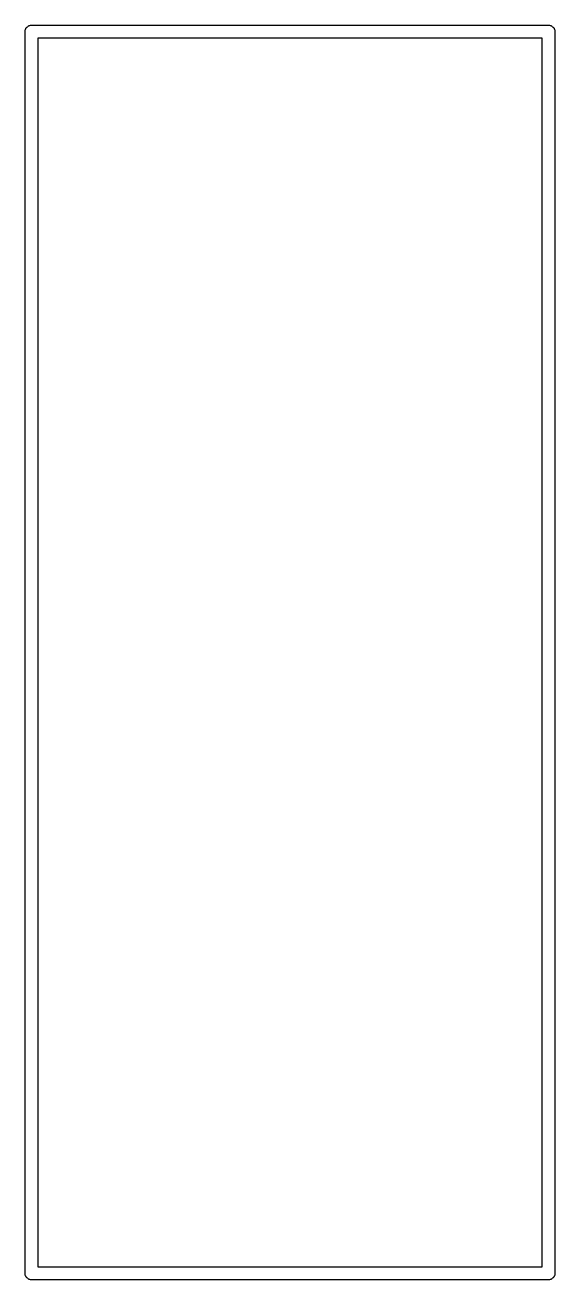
# Model space of a CAD drawing. Extents: x 82 to 274, y -104 to -6.
# Drawn here: x 271.975 to 274.025, y -104.425 to -99.575 of the extents above.
import ezdxf

# ---------------------------------------------------------------- set-up
doc = ezdxf.new("R2010")
doc.units = 0
doc.header["$MEASUREMENT"] = 0
doc.layers.add('BLACK', color=7, linetype='CONTINUOUS')

msp = doc.modelspace()

# ---------------------------------------------------------------- linework, layer by layer
at = {"layer": 'Black'}
for p, q in [((271.975, -99.5957), (271.976, -99.5936)), ((271.975, -99.5978), (271.975, -99.5957)), ((271.975, -99.6), (271.975, -99.5978)), ((271.975, -104.4), (271.975, -99.6)), ((271.976, -99.5936), (271.977, -99.5914)), ((271.977, -99.5914), (271.978, -99.5896)), ((271.978, -99.5875), (271.98, -99.5858)), ((271.978, -99.5896), (271.978, -99.5875)), ((271.98, -99.5858), (271.981, -99.5839)), ((271.981, -99.5839), (271.983, -99.5825)), ((271.983, -99.5825), (271.984, -99.5808)), ((271.984, -99.5808), (271.986, -99.5798)), ((271.986, -99.5798), (271.988, -99.5783)), ((271.988, -99.5783), (271.99, -99.5776)), ((271.99, -99.5776), (271.991, -99.5765)), ((271.991, -99.5765), (271.994, -99.5761)), ((271.994, -99.5761), (271.996, -99.5754)), ((271.996, -99.5754), (271.998, -99.5754)), ((271.998, -99.5754), (272, -99.575)), ((272, -99.575), (274, -99.575)), ((274, -99.575), (274.002, -99.5754)), ((274.002, -99.5754), (274.004, -99.5754)), ((274.004, -99.5754), (274.006, -99.5761)), ((274.006, -99.5761), (274.009, -99.5765)), ((274.009, -99.5765), (274.01, -99.5776)), ((274.01, -99.5776), (274.012, -99.5783)), ((274.012, -99.5783), (274.014, -99.5798)), ((274.014, -99.5798), (274.016, -99.5808)), ((274.016, -99.5808), (274.017, -99.5825)), ((274.017, -99.5825), (274.019, -99.5839)), ((274.019, -99.5839), (274.02, -99.5858)), ((274.02, -99.5858), (274.022, -99.5875)), ((274.022, -99.5875), (274.022, -99.5896)), ((274.022, -99.5896), (274.023, -99.5914)), ((274.023, -99.5914), (274.024, -99.5936)), ((274.024, -99.5936), (274.025, -99.5957)), ((274.025, -99.5957), (274.025, -99.5978)), ((274.025, -99.5978), (274.025, -99.6)), ((274.025, -99.6), (274.025, -104.4)), ((272.025, -99.625), (272.025, -104.375)), ((273.975, -99.625), (272.025, -99.625)), ((273.975, -104.375), (273.975, -99.625)), ((271.975, -104.402), (271.975, -104.4)), ((271.975, -104.404), (271.975, -104.402)), ((271.976, -104.406), (271.975, -104.404)), ((271.977, -104.409), (271.976, -104.406)), ((271.978, -104.41), (271.977, -104.409)), ((271.978, -104.412), (271.978, -104.41)), ((271.98, -104.414), (271.978, -104.412)), ((271.981, -104.416), (271.98, -104.414)), ((271.983, -104.417), (271.981, -104.416)), ((271.984, -104.419), (271.983, -104.417)), ((271.986, -104.42), (271.984, -104.419)), ((271.988, -104.422), (271.986, -104.42)), ((272.025, -104.375), (273.975, -104.375)), ((274.014, -104.42), (274.012, -104.422)), ((274.016, -104.419), (274.014, -104.42)), ((274.017, -104.417), (274.016, -104.419)), ((274.019, -104.416), (274.017, -104.417)), ((274.02, -104.414), (274.019, -104.416)), ((274.022, -104.412), (274.02, -104.414)), ((274.023, -104.409), (274.022, -104.41)), ((274.022, -104.41), (274.022, -104.412)), ((274.024, -104.406), (274.023, -104.409)), ((274.025, -104.404), (274.024, -104.406)), ((274.025, -104.4), (274.025, -104.402)), ((274.025, -104.402), (274.025, -104.404)), ((271.99, -104.422), (271.988, -104.422)), ((271.991, -104.423), (271.99, -104.422)), ((271.994, -104.424), (271.991, -104.423)), ((271.996, -104.425), (271.994, -104.424)), ((271.998, -104.425), (271.996, -104.425)), ((272, -104.425), (271.998, -104.425)), ((274, -104.425), (272, -104.425)), ((274.002, -104.425), (274, -104.425)), ((274.004, -104.425), (274.002, -104.425)), ((274.006, -104.424), (274.004, -104.425)), ((274.009, -104.423), (274.006, -104.424)), ((274.01, -104.422), (274.009, -104.423)), ((274.012, -104.422), (274.01, -104.422))]:
    msp.add_line(p, q, dxfattribs=at)

doc.saveas('drawing.dxf')
